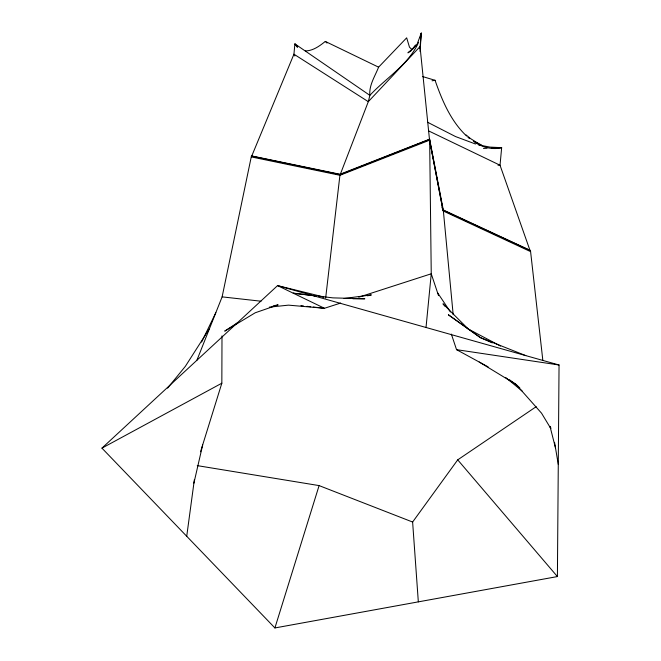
<?xml version="1.0" encoding="UTF-8"?>
<svg xmlns="http://www.w3.org/2000/svg" width="661" height="661" viewBox="0 0 661 661"><rect width="100%" height="100%" fill="white"/><g stroke="black" fill="none" stroke-linecap="round" stroke-linejoin="round"><path stroke-width="0.99" d="M200.547 451.76L221.84 383.198L221.997 335.92M557.405 576.566L559.049 364.996L277.562 285.618L101.951 448.133L274.91 627.95L557.405 576.566L457.718 459.858L536.203 406.672M419.917 48.641L421.288 33.05L417.157 44.031M420.049 51.517L421.288 33.05L420.206 37.743M196.887 360.27L222.121 296.872L251.461 155.897L340.035 174.264L429.642 139.174L443.275 209.95L453.182 314.735M340.035 174.264L325.658 298.053M429.642 139.174L431.245 273.794L426.023 327.484M542.821 360.195L530.469 250.486L443.275 209.95M186.724 536.261L194.375 479.63M193.896 483.166L202.679 444.903M274.91 627.95L319.098 485.595L412.621 522.033L418.33 601.865M411.968 49.583L409.49 47.187L406.672 37.834L378.596 67.174C375.068 76.131 368.838 85.426 369.871 95.358L294.889 43.882L293.938 54.194L251.692 156.145L340.192 174.611L368.309 101.67L369.871 95.358C386.148 77.758 408.539 64.803 418.636 42.221M201.597 342.084L215.816 312.719M416.108 46.022L416.794 44.791M209.504 328.567L185.377 366.293L167.564 388.156M412.621 522.033L457.718 459.858M416 44.741L412.547 49.17L415.248 45.84L410.845 50.757L413.803 47.749L407.928 52.839L411.216 50.616M378.596 67.174L325.295 41.42C319.585 46.03 313.025 50.856 305.357 50.93M237.225 322.94L224.723 331.136L255.262 312.76L278.132 304.853L273.183 305.861M101.951 448.133L221.84 383.198M340.192 174.611L429.476 139.413L420.032 46.584L368.309 101.67L293.938 54.194L294.88 56.011M340.671 303.044L324.468 308.282L288.51 305.142L269.324 307.142M358.749 297.21L431.245 273.794L438.516 295.607M367.499 295.822L371.342 294.913L344.059 298.499M432.038 80.807L435.054 80.295C442.11 100.439 450.744 121.112 466.583 135.992M491.677 148.097L501.658 147.667L500.03 165.233L530.015 250.469L442.911 210.124L441.969 207.174M483.439 148.394L486.992 148.271M352.933 298.78L364.822 298.789L332.921 297.871L318.66 296.186M497.973 165.176L500.03 165.233L428.543 130.861M222.121 296.872L261.012 301.209M300.929 305.655L303.449 305.936M307.068 306.34L310.761 306.754M313.207 307.026L324.468 308.282L277.562 285.618L323.799 296.979L318.693 296.343M316.619 295.946L293.195 293.17L316.66 296.087M451.356 334.102L456.544 349.661L559.049 364.996M197.251 465.625L319.098 485.595M251.37 156.921L339.936 175.289L429.551 140.198L443.184 210.975L530.37 251.511M478.407 144.858L489.991 147.106L501.658 147.667C492.594 150.08 482.803 147.353 475.044 142.47M475.532 144.024L455.536 136.563L427.642 122.285M422.404 76.494L435.054 80.295M525.792 355.618L480.373 337.614L448.422 314.81L480.373 337.614L492.263 342.885M481.695 145.065L473.73 141.272L478.382 143.536M500.6 346.067L468.219 328.98L442.994 303.787L444.861 306.15M456.544 349.661L488.14 366.896M479.233 362.038L516.101 384.487L519.794 387.858M478.969 143.966L470.533 138.579L466.104 134.951M509.424 379.745L516.101 384.487L541.533 413.175L550.737 428.411M467.971 137.339L469.5 138.521M505.814 377.605L522.165 391.031M325.295 41.42L327.013 43.064M297.64 46.923L294.889 43.882L297.326 47.286M437.574 292.757L450.455 311.992M550.927 428.179L550.002 426.37L555.529 448.108M429.476 139.413L442.911 210.124M554.554 442.333L558.281 464.427"/></g></svg>
